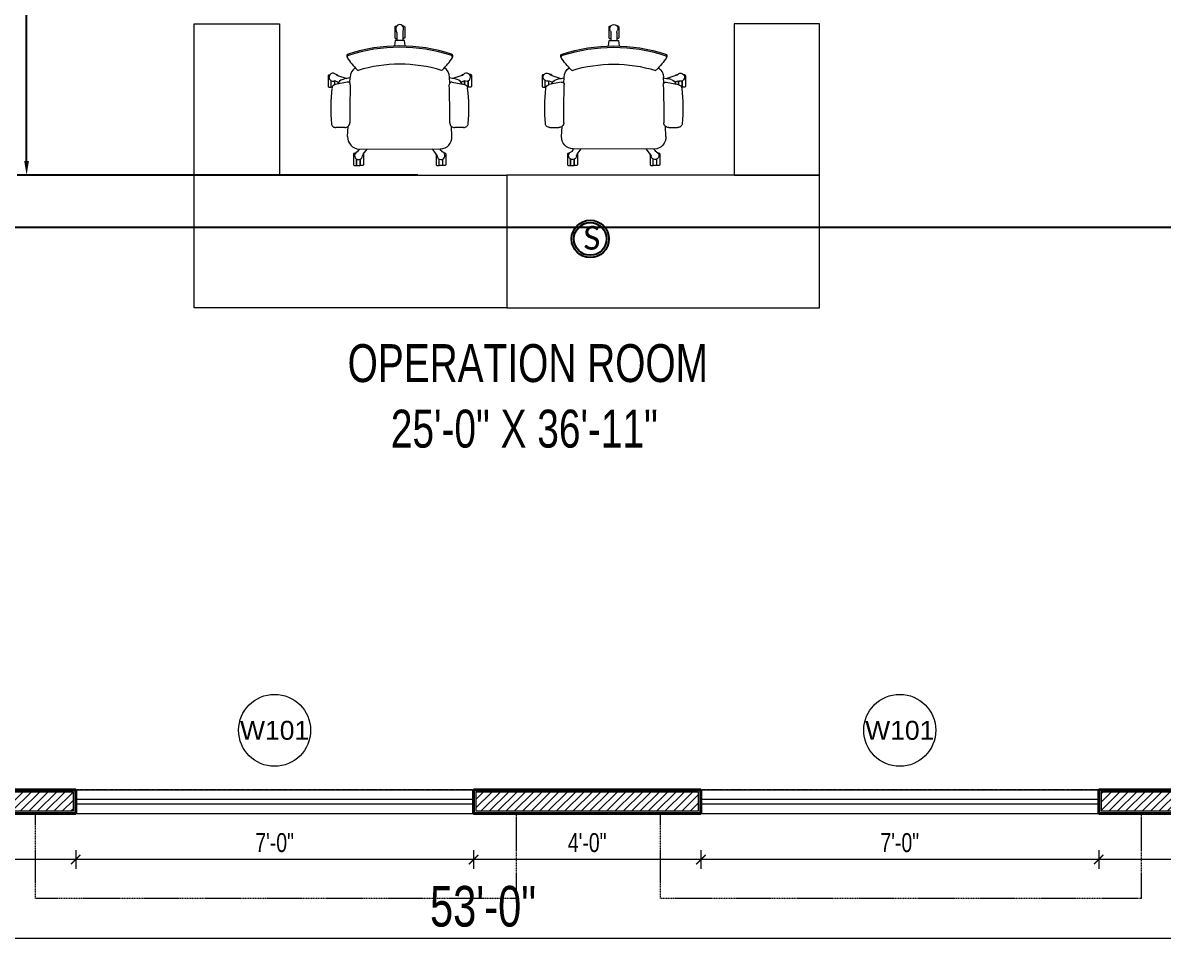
# Model space of a CAD drawing. Header units: inches. Extents: x 735 to 7643, y 526 to 1733.
# Drawn here: x 3100.3 to 3341.1, y 944.8 to 1141.1 of the extents above; entities that cross this region are included whole.
import ezdxf
from ezdxf.enums import TextEntityAlignment as Align

# ---------------------------------------------------------------- set-up
doc = ezdxf.new("R2010")
doc.units = ezdxf.units.IN
doc.header["$MEASUREMENT"] = 0
doc.linetypes.add('DASH', pattern=[0.35, 0.25, -0.1])
doc.linetypes.add('PHANTOMX2', pattern=[5, 2.5, -0.5, 0.5, -0.5, 0.5, -0.5])
for name, color, linetype, lineweight in [('Dimension', 22, 'Continuous', 13), ('Door & Window Dim', 5, 'Continuous', 15), ('Glass', 5, 'Continuous', 9), ('grid', 9, 'Continuous', 13), ('HACTH', 8, 'Continuous', 9), ('I-DOOR-IDEN-N', 7, 'Continuous', 15), ('ID-FURN', 7, 'Continuous', 15), ('Plaster Line', 5, 'Continuous', 15), ('Sunshed', 5, 'Continuous', 15), ('wall 05', 3, 'Continuous', 40), ('WINDOW', 140, 'Continuous', 9)]:
    doc.layers.add(name, color=color, linetype=linetype, lineweight=lineweight)
for name, color, linetype in [('FREE-TEXT', 7, 'Continuous'), ('smoke detector', 1, 'Continuous'), ('Text', 7, 'Continuous'), ('zone wiring', 5, 'Continuous')]:
    doc.layers.add(name, color=color, linetype=linetype)
doc.styles.add('Arial', font='arial.ttf')
doc.styles.get("Standard").update_dxf_attribs({"font": 'isocp3.shx'})
doc.styles.add('Swiss721', font='swisscl.ttf')
doc.dimstyles.new('DIM08', dxfattribs={"dimtxt": 8, "dimasz": 4, "dimexe": 4, "dimexo": 0, "dimgap": 3, "dimtad": 1, "dimdec": 1, "dimzin": 3, "dimdsep": 46, "dimlunit": 4, "dimtxsty": 'Swiss721', "dimblk": 'ARCHTICK', "dimcen": 0, "dimdle": 4, "dimclrd": 256, "dimclre": 256, "dimclrt": 256, "dimadec": 0, "dimazin": 0, "dimtfac": 1, "dimtdec": 1, "dimtofl": 0, "dimtmove": 0, "dimatfit": 3, "dimldrblk": 'ARCHTICK', "dimfxl": 4, "dimfxlon": 1, "dimtfill": 1, "dimtolj": 1, "dimtzin": 0, "dimlwd": 9, "dimlwe": 9, "dimarcsym": 0})
doc.dimstyles.get("Standard").update_dxf_attribs({"dimtxt": 2, "dimasz": 3, "dimexe": 2, "dimexo": 2, "dimgap": 1, "dimtad": 0, "dimtih": 1, "dimtoh": 1, "dimdec": 1, "dimzin": 0, "dimdsep": 46, "dimtxsty": 'Standard', "dimcen": 0, "dimclrd": 256, "dimclre": 256, "dimclrt": 256, "dimadec": 1, "dimazin": 0, "dimtfac": 1, "dimtdec": 1, "dimtofl": 0, "dimtmove": 0, "dimatfit": 3, "dimfxl": 1, "dimtolj": 1, "dimtzin": 0, "dimlwd": -1, "dimlwe": -1, "dimarcsym": 0})
pattern_1 = [(45, (-407583.7018, -240993.2976), (-0.8838834765, 0.8838834765), [])]

# ---------------------------------------------------------------- blocks, each defined once
blk = doc.blocks.new('_ArchTick')
at = {"color": 0, "linetype": 'ByBlock', "const_width": 0.15}
blk.add_lwpolyline([(-0.5, -0.5), (0.5, 0.5)], dxfattribs=at)
blk = doc.blocks.new('*D384')
at = {"layer": 'Defpoints', "color": 0, "transparency": 16777216}
for p in [(3327.48, 974.08), (3369.48, 974.08), (3327.48, 964.33)]:
    blk.add_point(p, dxfattribs=at)
at = {"layer": 'Dimension', "lineweight": 9, "transparency": 16777216}
for p, q in [((3327.48, 966.33), (3327.48, 962.33)), ((3369.48, 966.33), (3369.48, 962.33)), ((3371.48, 964.33), (3325.48, 964.33))]:
    blk.add_line(p, q, dxfattribs=at)
at = {"layer": 'Dimension', "lineweight": 9, "transparency": 16777216, "xscale": 2, "yscale": 2, "zscale": 2, "rotation": 180}
blk.add_blockref('_ArchTick', (3327.48, 964.33), dxfattribs=at)
at = {"layer": 'Dimension', "lineweight": 9, "transparency": 16777216, "xscale": 2, "yscale": 2, "zscale": 2}
blk.add_blockref('_ArchTick', (3369.48, 964.33), dxfattribs=at)
at = {"layer": 'Dimension', "transparency": 16777216, "insert": (3348.48, 967.88), "char_height": 4, "attachment_point": 5, "style": 'Swiss721', "bg_fill": 3, "box_fill_scale": 1.25, "bg_fill_color": 256, "bg_fill_true_color": 13158600, "bg_fill_transparency": 0}
blk.add_mtext('\\A1;3\'-6"', dxfattribs=at)
blk = doc.blocks.new('*D385')
at = {"layer": 'Defpoints', "color": 0, "transparency": 16777216}
for p in [(3243.48, 974.08), (3327.48, 974.08), (3243.48, 964.33)]:
    blk.add_point(p, dxfattribs=at)
at = {"layer": 'Door & Window Dim', "lineweight": 9, "transparency": 16777216}
for p, q in [((3243.48, 966.33), (3243.48, 962.33)), ((3327.48, 966.33), (3327.48, 962.33)), ((3329.48, 964.33), (3241.48, 964.33))]:
    blk.add_line(p, q, dxfattribs=at)
at = {"layer": 'Door & Window Dim', "lineweight": 9, "transparency": 16777216, "xscale": 2, "yscale": 2, "zscale": 2, "rotation": 180}
blk.add_blockref('_ArchTick', (3243.48, 964.33), dxfattribs=at)
at = {"layer": 'Door & Window Dim', "lineweight": 9, "transparency": 16777216, "xscale": 2, "yscale": 2, "zscale": 2}
blk.add_blockref('_ArchTick', (3327.48, 964.33), dxfattribs=at)
at = {"layer": 'Door & Window Dim', "transparency": 16777216, "insert": (3285.48, 967.88), "char_height": 4, "attachment_point": 5, "style": 'Swiss721', "bg_fill": 3, "box_fill_scale": 1.25, "bg_fill_color": 256, "bg_fill_true_color": 13158600, "bg_fill_transparency": 0}
blk.add_mtext('\\A1;7\'-0"', dxfattribs=at)
blk = doc.blocks.new('*D386')
at = {"layer": 'Defpoints', "color": 0, "transparency": 16777216}
for p in [(3195.48, 974.08), (3243.48, 974.08), (3195.48, 964.33)]:
    blk.add_point(p, dxfattribs=at)
at = {"layer": 'Dimension', "lineweight": 9, "transparency": 16777216}
for p, q in [((3195.48, 966.33), (3195.48, 962.33)), ((3243.48, 966.33), (3243.48, 962.33)), ((3245.48, 964.33), (3193.48, 964.33))]:
    blk.add_line(p, q, dxfattribs=at)
at = {"layer": 'Dimension', "lineweight": 9, "transparency": 16777216, "xscale": 2, "yscale": 2, "zscale": 2, "rotation": 180}
blk.add_blockref('_ArchTick', (3195.48, 964.33), dxfattribs=at)
at = {"layer": 'Dimension', "lineweight": 9, "transparency": 16777216, "xscale": 2, "yscale": 2, "zscale": 2}
blk.add_blockref('_ArchTick', (3243.48, 964.33), dxfattribs=at)
at = {"layer": 'Dimension', "transparency": 16777216, "insert": (3219.48, 967.88), "char_height": 4, "attachment_point": 5, "style": 'Swiss721', "bg_fill": 3, "box_fill_scale": 1.25, "bg_fill_color": 256, "bg_fill_true_color": 13158600, "bg_fill_transparency": 0}
blk.add_mtext('\\A1;4\'-0"', dxfattribs=at)
blk = doc.blocks.new('*D387')
at = {"layer": 'Defpoints', "color": 0, "transparency": 16777216}
for p in [(3111.48, 974.08), (3195.48, 974.08), (3111.48, 964.33)]:
    blk.add_point(p, dxfattribs=at)
at = {"layer": 'Door & Window Dim', "lineweight": 9, "transparency": 16777216}
for p, q in [((3111.48, 966.33), (3111.48, 962.33)), ((3195.48, 966.33), (3195.48, 962.33)), ((3197.48, 964.33), (3109.48, 964.33))]:
    blk.add_line(p, q, dxfattribs=at)
at = {"layer": 'Door & Window Dim', "lineweight": 9, "transparency": 16777216, "xscale": 2, "yscale": 2, "zscale": 2, "rotation": 180}
blk.add_blockref('_ArchTick', (3111.48, 964.33), dxfattribs=at)
at = {"layer": 'Door & Window Dim', "lineweight": 9, "transparency": 16777216, "xscale": 2, "yscale": 2, "zscale": 2}
blk.add_blockref('_ArchTick', (3195.48, 964.33), dxfattribs=at)
at = {"layer": 'Door & Window Dim', "transparency": 16777216, "insert": (3153.48, 967.88), "char_height": 4, "attachment_point": 5, "style": 'Swiss721', "bg_fill": 3, "box_fill_scale": 1.25, "bg_fill_color": 256, "bg_fill_true_color": 13158600, "bg_fill_transparency": 0}
blk.add_mtext('\\A1;7\'-0"', dxfattribs=at)
blk = doc.blocks.new('*D388')
at = {"layer": 'Defpoints', "color": 0, "transparency": 16777216}
for p in [(3069.48, 974.08), (3111.48, 974.08), (3069.48, 964.33)]:
    blk.add_point(p, dxfattribs=at)
at = {"layer": 'Dimension', "lineweight": 9, "transparency": 16777216}
for p, q in [((3069.48, 966.33), (3069.48, 962.33)), ((3111.48, 966.33), (3111.48, 962.33)), ((3113.48, 964.33), (3067.48, 964.33))]:
    blk.add_line(p, q, dxfattribs=at)
at = {"layer": 'Dimension', "lineweight": 9, "transparency": 16777216, "xscale": 2, "yscale": 2, "zscale": 2, "rotation": 180}
blk.add_blockref('_ArchTick', (3069.48, 964.33), dxfattribs=at)
at = {"layer": 'Dimension', "lineweight": 9, "transparency": 16777216, "xscale": 2, "yscale": 2, "zscale": 2}
blk.add_blockref('_ArchTick', (3111.48, 964.33), dxfattribs=at)
at = {"layer": 'Dimension', "transparency": 16777216, "insert": (3090.48, 967.88), "char_height": 4, "attachment_point": 5, "style": 'Swiss721', "bg_fill": 3, "box_fill_scale": 1.25, "bg_fill_color": 256, "bg_fill_true_color": 13158600, "bg_fill_transparency": 0}
blk.add_mtext('\\A1;3\'-6"', dxfattribs=at)
blk = doc.blocks.new('*D172')
at = {"layer": 'Defpoints', "color": 0, "transparency": 16777216}
for p in [(2879.48, 974.08), (3515.48, 974.08), (3515.48, 947.75)]:
    blk.add_point(p, dxfattribs=at)
at = {"layer": 'Dimension', "lineweight": 9, "transparency": 16777216}
for p, q in [((2879.48, 950.75), (2879.48, 944.75)), ((3515.48, 950.75), (3515.48, 944.75)), ((2876.48, 947.75), (3518.48, 947.75))]:
    blk.add_line(p, q, dxfattribs=at)
at = {"layer": 'Dimension', "lineweight": 9, "transparency": 16777216, "xscale": 3, "yscale": 3, "zscale": 3, "rotation": 180}
blk.add_blockref('_ArchTick', (2879.48, 947.75), dxfattribs=at)
at = {"layer": 'Dimension', "lineweight": 9, "transparency": 16777216, "xscale": 3, "yscale": 3, "zscale": 3}
blk.add_blockref('_ArchTick', (3515.48, 947.75), dxfattribs=at)
at = {"layer": 'Dimension', "transparency": 16777216, "insert": (3197.48, 954.4), "char_height": 6, "attachment_point": 5, "style": 'Swiss721', "bg_fill": 3, "box_fill_scale": 1.25, "bg_fill_color": 256, "bg_fill_true_color": 13158600, "bg_fill_transparency": 0}
blk.add_mtext('\\A1;{\\H1.4286x;53\'-0"}', dxfattribs=at)
blk = doc.blocks.new('ch-1')
at = {"layer": 'ID-FURN', "color": 252, "lineweight": 13}
for p, q in [((300.3, 344.5), (296.8, 340.7)), ((296.8, 340.7), (296.8, 331)), ((296.8, 331), (297.8, 330)), ((297.8, 330), (328.3, 330)), ((297.8, 329), (297.8, 324.4)), ((297.8, 329), (327.8, 329)), ((353.2, 344.5), (300.3, 344.5)), ((356.8, 340.7), (353.2, 344.5)), ((356.8, 340.7), (356.8, 336.1)), ((308.6, 312.4), (326.6, 312.4)), ((308.9, 311.3), (326.5, 311.3)), ((322.2, 296.8), (316, 296.8)), ((325.7, 307.1), (321.2, 293.8)), ((352.6, 298.3), (338.8, 254.6)), ((353.2, 296.8), (352.1, 296.8)), ((356.8, 300.6), (353.2, 296.8)), ((356.8, 300.6), (356.8, 305.2)), ((-76.1, 221.9), (-79.7, 218.1)), ((-23.3, 221.9), (-76.1, 221.9)), ((-19.7, 218.1), (-23.3, 221.9)), ((-79.7, 218.1), (-79.7, 208.4)), ((-79.7, 208.4), (-78.7, 207.4)), ((-79.7, 187.7), (-78.7, 188.7)), ((-79.7, 178), (-79.7, 187.7)), ((-76.1, 174.2), (-79.7, 178)), ((-78.7, 207.4), (-48.2, 207.4)), ((-78.7, 206.3), (-78.7, 189.7)), ((-78.7, 206.3), (-48.7, 206.3)), ((-78.7, 189.7), (-48.7, 189.7)), ((-78.7, 188.7), (-48.2, 188.7)), ((-22.8, 174.2), (-76.1, 174.2)), ((-24.5, 175.5), (0, 157.3)), ((-19.7, 218.1), (-19.7, 213)), ((559, 14.7), (520.5, 15)), ((533.3, 24.3), (529.8, 20.5)), ((529.8, 20.5), (529.8, 14.9)), ((586.2, 24.3), (533.3, 24.3)), ((589.8, 20.5), (586.2, 24.3)), ((589.8, 20.5), (589.8, 16)), ((559, -13.7), (520.5, -14)), ((529.8, -19.6), (529.8, -13.9)), ((533.3, -23.4), (529.8, -19.6)), ((586.2, -23.4), (533.3, -23.4)), ((589.8, -19.6), (586.2, -23.4)), ((589.8, -19.6), (589.8, -15)), ((-24.5, -175), (0, -156.8)), ((-76.1, -173.7), (-79.7, -177.5)), ((-79.7, -177.5), (-79.7, -187.2)), ((-79.7, -187.2), (-78.7, -188.2)), ((-79.7, -207.9), (-78.7, -206.9)), ((-79.7, -217.6), (-79.7, -207.9)), ((-76.1, -221.4), (-79.7, -217.6)), ((-78.7, -188.2), (-48.2, -188.2)), ((-78.7, -189.2), (-48.7, -189.2)), ((-78.7, -205.8), (-78.7, -189.2)), ((-78.7, -205.8), (-48.7, -205.8)), ((-78.7, -206.9), (-48.2, -206.9)), ((-22.8, -173.7), (-76.1, -173.7)), ((-19.7, -217.6), (-23.3, -221.4)), ((-19.7, -217.6), (-19.7, -212.6)), ((-7.9, -197.9), (0, -192.2)), ((-23.3, -221.4), (-76.1, -221.4)), ((352.6, -297.8), (338.8, -254.1)), ((297.8, -328.5), (297.8, -323.9)), ((308.6, -311.9), (326.6, -311.9)), ((308.9, -310.8), (326.5, -310.8)), ((322.2, -296.3), (316, -296.3)), ((325.7, -306.6), (321.2, -293.4)), ((353.2, -296.3), (352.1, -296.3)), ((356.8, -300.1), (353.2, -296.3)), ((356.8, -300.1), (356.8, -304.7)), ((296.8, -330.5), (297.8, -329.5)), ((296.8, -340.2), (296.8, -330.5)), ((300.3, -344), (296.8, -340.2)), ((297.8, -328.5), (327.8, -328.5)), ((297.8, -329.5), (328.3, -329.5)), ((353.2, -344), (300.3, -344)), ((356.8, -340.2), (353.2, -344)), ((356.8, -340.2), (356.8, -335.7))]:
    blk.add_line(p, q, dxfattribs=at)
at = {"layer": 'ID-FURN', "color": 252}
for p, q in [((103.8, 264.3), (103.4, 306.4)), ((334.1, 275.2), (336.4, 265.8)), ((59.4, 250.7), (108.5, 248.6)), ((315.6, 239.8), (344.3, 238.6)), ((-7.9, 198.4), (0, 192.7)), ((0, 195.9), (0, -195.9)), ((59.4, -250.2), (108.5, -248.1)), ((103.4, -305.9), (103.8, -263.8)), ((315.6, -239.4), (344.3, -238.1)), ((334.1, -274.7), (336.4, -265.3))]:
    blk.add_line(p, q, dxfattribs=at)
for points in [[(320.9, 252), (309.1, 310.4)], [(320.9, -251.5), (309.1, -309.9)]]:
    blk.add_lwpolyline(points, dxfattribs=at)
at = {"layer": 'ID-FURN', "color": 252, "lineweight": 13}
blk.add_lwpolyline([(494.6, -25.6), (520.5, -21.8), (520.5, 22.3), (494.6, 26.1)], dxfattribs=at)
at = {"layer": 'ID-FURN', "color": 252}
for centre, radius, start, end in [((123.4, 308.5), 20.1, 95.0446, 186.0128), ((193.8, -510.8), 842.5, 83.3556, 94.9128), ((290, 306.5), 19.6, 11.3923, 86.0755), ((303.1, 267.6), 31.9, 13.7582, 74.5871), ((57, 193.7), 57, 87.5809, 177.8265), ((125.9, 262.4), 22.2, 175.0498, 270.9397), ((147, -5274.9), 5515.2, 88.3219, 90.2152), ((309, 250), 12.1, 267.6468, 9.6188), ((109.5, 210.3), 233.5, 7.127, 13.7582), ((341.6, 178.9), 59.8, 36.272, 87.3972), ((596.7, 1.2), 296.9, 122.0525, 136.7624), ((445.4, 243.8), 11.1, 21.1039, 124.6268), ((439.4, 241.8), 11.1, 21.1039, 91.3806), ((-305.9, 0.2), 794.5, 341.9963, 18.0037), ((-305.9, 0.2), 800.8, 341.9963, 18.0037), ((391.5, 194.2), 15.3, 136.9683, 155.6038), ((-286, 0.2), 693.1, 343.2048, 16.7952), ((57, -193.2), 57, 182.1735, 272.4191), ((341.6, -178.9), 59.8, 272.6028, 324.0692), ((391.5, -193.7), 15.3, 204.3962, 223.0317), ((596.7, -0.8), 296.9, 223.2376, 237.9475), ((125.9, -261.9), 22.2, 89.0603, 184.9502), ((147, 5275.4), 5515.2, 269.7848, 271.6781), ((309, -249.5), 12.1, 350.3812, 92.3532), ((109.5, -209.8), 233.5, 346.2418, 352.873), ((439.4, -241.3), 11.1, 268.6194, 338.8961), ((445.4, -243.3), 11.1, 235.3732, 338.8961), ((123.4, -308), 20.1, 173.9872, 264.9554), ((193.8, 511.3), 842.5, 265.0872, 276.6444), ((290, -306), 19.6, 273.9245, 348.6077), ((303.1, -267.1), 31.9, 285.413, 346.2418)]:
    blk.add_arc(centre, radius, start, end, dxfattribs=at)
at = {"layer": 'ID-FURN', "color": 252, "lineweight": 13}
for centre, radius, start, end in [((345, 320.7), 19.1, 310.5325, 193.4675), ((306.6, 313.2), 20, 342.2096, 8.7154), ((371.6, 292), 20, 135.2846, 161.7905), ((-31.5, 198), 19.1, 22.5325, 265.4675), ((-36.3, 159.2), 20, 54.2096, 80.7154), ((3.9, 214.5), 20, 207.2846, 233.7904), ((559, 34.7), 20, 270.2096, 296.7154), ((577.9, 0.5), 19.1, 238.5325, 121.4675), ((559, -33.7), 20, 63.2846, 89.7905), ((-31.5, -197.5), 19.1, 94.5325, 337.4675), ((-36.3, -158.7), 20, 279.2846, 305.7904), ((3.9, -214), 20, 126.2096, 152.7154), ((306.6, -312.7), 20, 351.2846, 17.7904), ((345, -320.2), 19.1, 166.5325, 49.4675), ((371.6, -291.5), 20, 198.2096, 224.7154)]:
    blk.add_arc(centre, radius, start, end, dxfattribs=at)
blk = doc.blocks.new('tr')
at = {"layer": 'Plaster Line'}
for p, q in [((143968.45, 171283.63), (143927.45, 171283.63)), ((143927.45, 171283.63), (143927.45, 171279.63)), ((143968.45, 171279.63), (143968.45, 171283.63)), ((144100.45, 171283.63), (144053.45, 171283.63)), ((144053.45, 171283.63), (144053.45, 171279.63)), ((144100.45, 171279.63), (144100.45, 171283.63)), ((144226.45, 171283.63), (144185.45, 171283.63)), ((144185.45, 171283.63), (144185.45, 171279.63)), ((144226.45, 171279.63), (144226.45, 171283.63)), ((143927.45, 171279.63), (143968.45, 171279.63)), ((144053.45, 171279.63), (144100.45, 171279.63)), ((144185.45, 171279.63), (144226.45, 171279.63))]:
    blk.add_line(p, q, dxfattribs=at)
blk = doc.blocks.new('qm')
at = {"layer": 'wall 05'}
for p, q in [((143968.95, 171284.13), (143926.95, 171284.13)), ((143926.95, 171284.13), (143926.95, 171279.13)), ((143968.95, 171279.13), (143968.95, 171284.13)), ((144100.95, 171284.13), (144052.95, 171284.13)), ((144052.95, 171284.13), (144052.95, 171279.13)), ((144100.95, 171279.13), (144100.95, 171284.13)), ((144226.95, 171284.13), (144184.95, 171284.13)), ((144184.95, 171284.13), (144184.95, 171279.13)), ((144226.95, 171279.13), (144226.95, 171284.13)), ((143926.95, 171279.13), (143968.95, 171279.13)), ((144052.95, 171279.13), (144100.95, 171279.13)), ((144184.95, 171279.13), (144226.95, 171279.13))]:
    blk.add_line(p, q, dxfattribs=at)
blk = doc.blocks.new('wall&door')
at = {"color": 0, "linetype": 'ByBlock', "lineweight": -2}
blk.add_circle((0, 0), 3.039, dxfattribs=at)
at = {"color": 0, "linetype": 'ByBlock', "lineweight": -2, "ltscale": 25.4, "style": 'Arial'}
blk.add_attdef('PT1', text='', height=1.6, dxfattribs=at).set_placement((0, 0), align=Align.MIDDLE_CENTER)
blk = doc.blocks.new('smoke detector')
at = {"layer": 'smoke detector'}
for radius in [3.95, 3.45]:
    blk.add_circle((331.62, 4109.64), radius, dxfattribs=at)
at = {"layer": 'smoke detector', "insert": (330.17, 4112.38), "char_height": 5, "attachment_point": 1}
blk.add_mtext_dynamic_manual_height_columns('{\\fCalibri|b0|i0|c0|p34;S}', width=5, gutter_width=1, heights=[0], dxfattribs=at)
blk = doc.blocks.new('*D508')
at = {"layer": 'Defpoints', "color": 0, "transparency": 16777216}
for p in [(3185.73, 1422.08), (3101.11, 1108.88), (3185.73, 1108.88)]:
    blk.add_point(p, dxfattribs=at)
at = {"layer": 'FREE-TEXT', "transparency": 16777216}
for p, q in [((3183.73, 1422.08), (3099.11, 1422.08)), ((3101.11, 1419.08), (3101.11, 1287.86)), ((3101.11, 1111.88), (3101.11, 1243.1)), ((3183.73, 1108.88), (3099.11, 1108.88))]:
    blk.add_line(p, q, dxfattribs=at)
for points in [[(3100.61, 1419.08), (3101.61, 1419.08), (3101.11, 1422.08)], [(3100.61, 1111.88), (3101.61, 1111.88), (3101.11, 1108.88)]]:
    blk.add_solid(points, dxfattribs=at)
at = {"layer": 'FREE-TEXT', "transparency": 16777216, "insert": (3101.11, 1265.48), "char_height": 10, "attachment_point": 5, "rotation": 90}
blk.add_mtext('\\A1;26\'-1.2"', dxfattribs=at)

msp = doc.modelspace()

# ---------------------------------------------------------------- linework, layer by layer
at = {"layer": 'Glass', "ltscale": 10}
for points in [[(3111.48, 977.08), (3195.48, 977.08)], [(3111.48, 976.08), (3195.48, 976.08)], [(3243.48, 977.08), (3327.48, 977.08)], [(3243.48, 976.08), (3327.48, 976.08)]]:
    msp.add_lwpolyline(points, dxfattribs=at)
at = {"layer": 'grid', "linetype": 'PHANTOMX2', "ltscale": 0.2}
msp.add_line((3562.15, 979.08), (2835.36, 979.08), dxfattribs=at)
at = {"layer": 'ID-FURN'}
for points in [[(3154.5, 1108.88), (3136.5, 1108.88), (3136.5, 1140.88), (3154.5, 1140.88)], [(3250.5, 1108.88), (3268.5, 1108.88), (3268.5, 1140.88), (3250.5, 1140.88)], [(3202.5, 1080.88), (3136.5, 1080.88), (3136.5, 1108.88), (3202.5, 1108.88)], [(3202.5, 1080.88), (3268.5, 1080.88), (3268.5, 1108.88), (3202.5, 1108.88)]]:
    msp.add_lwpolyline(points, close=True, dxfattribs=at)
at = {"layer": 'WINDOW', "linetype": 'Continuous', "ltscale": 10}
for points in [[(3111.48, 979.08), (3195.48, 979.08)], [(3243.48, 979.08), (3327.48, 979.08)], [(3111.48, 974.08), (3195.48, 974.08)], [(3243.48, 974.08), (3327.48, 974.08)]]:
    msp.add_lwpolyline(points, dxfattribs=at)
at = {"layer": 'zone wiring', "color": 30}
msp.add_line((3374.48, 1097.84), (3061.84, 1097.84), dxfattribs=at)

# ---------------------------------------------------------------- block references
at = {"layer": 'I-DOOR-IDEN-N'}
ref = msp.add_blockref('wall&door', (3153.48, 991.62), dxfattribs=dict(at, xscale=2.5, yscale=2.5, zscale=2.5))
ref.add_attrib('PT1', 'W101', dxfattribs={"layer": '0', "color": 7, "linetype": 'ByBlock', "lineweight": -2, "ltscale": 25.4, "height": 4, "style": 'Arial'}).set_placement((3153.48, 991.62), align=Align.MIDDLE_CENTER)
ref = msp.add_blockref('wall&door', (3285.48, 991.62), dxfattribs=dict(at, xscale=2.5, yscale=2.5, zscale=2.5))
ref.add_attrib('PT1', 'W101', dxfattribs={"layer": '0', "color": 7, "linetype": 'ByBlock', "lineweight": -2, "ltscale": 25.4, "height": 4, "style": 'Arial'}).set_placement((3285.48, 991.62), align=Align.MIDDLE_CENTER)
at = {"layer": 'ID-FURN'}
for p, xscale, yscale, zscale, rotation in [((3179.92, 1114.41), 0.04399999993534651, 0.04399999993534651, 0.04399999993534651, 90.01284131969312), ((3225.08, 1114.41), -0.04399999993534651, 0.04400000005261973, 0.044, 269.9871586803068)]:
    msp.add_blockref('ch-1', p, dxfattribs=dict(at, xscale=xscale, yscale=yscale, zscale=zscale, rotation=rotation))
at = {"layer": 'smoke detector'}
msp.add_blockref('smoke detector', (2888.51, -3014.23), dxfattribs=at)

# ---------------------------------------------------------------- texts
at = {"layer": 'Text', "style": 'Swiss721'}
msp.add_text('OPERATION ROOM', height=8, dxfattribs=at).set_placement((3206.94, 1069.19), align=Align.MIDDLE)
at = {"layer": 'Text', "insert": (3206.21, 1059.34), "char_height": 8, "width": 62.6303, "attachment_point": 2, "style": 'Swiss721'}
msp.add_mtext('\\A1;25\'-0" X 36\'-11"', dxfattribs=at)

# ---------------------------------------------------------------- dimensions: what is measured, and where the dimension line sits
at = {"layer": 'FREE-TEXT'}
dim = msp.add_linear_dim(base=(3101.11, 1108.88), p1=(3185.73, 1422.08), p2=(3185.73, 1108.88), angle=90, dimstyle='Standard', override={"dimtxt": 10, "dimtih": 0, "dimtoh": 0, "dimlunit": 3}, dxfattribs=at)
dim.commit()
dim.dimension.update_dxf_attribs({"geometry": '*D508', "text_midpoint": (3101.11, 1265.48)})

# ---------------------------------------------------------------- next in the draw order: dimensions: what is measured, and where the dimension line sits
at = {"layer": 'Dimension'}
dim = msp.add_linear_dim(base=(3327.48, 964.33), p1=(3369.48, 974.08), p2=(3327.48, 974.08), dimstyle='DIM08', override={"dimscale": 0.5, "dimarcsym": 2}, dxfattribs=at)
dim.commit()
dim.dimension.update_dxf_attribs({"geometry": '*D384', "text_midpoint": (3348.48, 967.88)})

# ---------------------------------------------------------------- next in the draw order: dimensions: what is measured, and where the dimension line sits
at = {"layer": 'Door & Window Dim'}
dim = msp.add_linear_dim(base=(3243.48, 964.33), p1=(3327.48, 974.08), p2=(3243.48, 974.08), dimstyle='DIM08', override={"dimscale": 0.5, "dimarcsym": 2}, dxfattribs=at)
dim.commit()
dim.dimension.update_dxf_attribs({"geometry": '*D385', "text_midpoint": (3285.48, 967.88)})

# ---------------------------------------------------------------- next in the draw order: dimensions: what is measured, and where the dimension line sits
at = {"layer": 'Dimension'}
dim = msp.add_linear_dim(base=(3195.48, 964.33), p1=(3243.48, 974.08), p2=(3195.48, 974.08), dimstyle='DIM08', override={"dimscale": 0.5, "dimarcsym": 2}, dxfattribs=at)
dim.commit()
dim.dimension.update_dxf_attribs({"geometry": '*D386', "text_midpoint": (3219.48, 967.88)})

# ---------------------------------------------------------------- next in the draw order: dimensions: what is measured, and where the dimension line sits
at = {"layer": 'Door & Window Dim'}
dim = msp.add_linear_dim(base=(3111.48, 964.33), p1=(3195.48, 974.08), p2=(3111.48, 974.08), dimstyle='DIM08', override={"dimscale": 0.5, "dimarcsym": 2}, dxfattribs=at)
dim.commit()
dim.dimension.update_dxf_attribs({"geometry": '*D387', "text_midpoint": (3153.48, 967.88)})

# ---------------------------------------------------------------- next in the draw order: dimensions: what is measured, and where the dimension line sits
at = {"layer": 'Dimension'}
dim = msp.add_linear_dim(base=(3069.48, 964.33), p1=(3111.48, 974.08), p2=(3069.48, 974.08), dimstyle='DIM08', override={"dimscale": 0.5, "dimarcsym": 2}, dxfattribs=at)
dim.commit()
dim.dimension.update_dxf_attribs({"geometry": '*D388', "text_midpoint": (3090.48, 967.88)})

# ---------------------------------------------------------------- next in the draw order: dimensions: what is measured, and where the dimension line sits
dim = msp.add_linear_dim(base=(3515.48, 947.75), p1=(2879.48, 974.08), p2=(3515.48, 974.08), text='{\\H1.4286x;<>}', dimstyle='DIM08', override={"dimscale": 0.75, "dimarcsym": 2}, dxfattribs=at)
dim.commit()
dim.dimension.update_dxf_attribs({"geometry": '*D172', "text_midpoint": (3197.48, 954.4)})

# ---------------------------------------------------------------- next in the draw order: hatches: boundary and pattern name
at = {"layer": 'HACTH'}
h = msp.add_hatch(dxfattribs=at)
h.set_pattern_fill('ANSI31', color=256, scale=10, style=0)
h.set_pattern_definition(pattern_1)
h.paths.add_polyline_path([(3195.98, 978.58), (3195.98, 974.58), (3242.98, 974.58), (3242.98, 978.58)])
h.paths.add_polyline_path([(3368.98, 974.58), (3368.98, 978.58), (3327.98, 978.58), (3327.98, 974.58)])
h.paths.add_polyline_path([(3383.98, 978.58), (3383.98, 974.58), (3406.02, 974.58), (3406.02, 978.58)])
h.paths.add_polyline_path([(3502.98, 974.58), (3502.98, 978.58), (3479.02, 978.58), (3479.02, 974.58)])
h.paths.add_polyline_path([(3510.98, 986.58), (3514.98, 986.58), (3514.98, 1014.58), (3510.98, 1014.58)])
h.paths.add_polyline_path([(3514.98, 1098.58), (3510.98, 1098.58), (3510.98, 1087.58), (3514.98, 1087.58)])
h.paths.add_polyline_path([(3510.98, 1111.58), (3514.98, 1111.58), (3514.98, 1201.58), (3510.98, 1201.58)])
h.paths.add_polyline_path([(3369.98, 1063.58), (3373.98, 1063.58), (3373.98, 1164.58), (3437.98, 1164.58), (3437.98, 1168.58), (3373.98, 1168.58), (3373.98, 1213.58), (3369.98, 1213.58)])
h = msp.add_hatch(dxfattribs=at)
h.set_pattern_fill('ANSI31', color=256, scale=10, style=0)
h.set_pattern_definition(pattern_1)
h.paths.add_polyline_path([(2879.98, 1102.08), (2883.98, 1102.08), (2883.98, 1175.08), (2879.98, 1175.08)])
h.paths.add_polyline_path([(2879.98, 986.58), (2883.98, 986.58), (2883.98, 1029.08), (2879.98, 1029.08)])
h.paths.add_polyline_path([(2891.98, 978.58), (2891.98, 974.58), (2937.98, 974.58), (2937.98, 978.58)])
h.paths.add_polyline_path([(3010.98, 978.58), (3010.98, 974.58), (3054.98, 974.58), (3054.98, 978.58)])
h.paths.add_polyline_path([(3069.98, 978.58), (3069.98, 974.58), (3110.98, 974.58), (3110.98, 978.58)])
h.paths.add_polyline_path([(3064.98, 988.58), (3068.98, 988.58), (3068.98, 1047.08), (3064.98, 1047.08)])
h.paths.add_polyline_path([(3064.98, 1120.08), (3068.98, 1120.08), (3068.98, 1168.58), (3064.98, 1168.58)])

# ---------------------------------------------------------------- next in the draw order: linework, layer by layer
at = {"layer": 'Sunshed', "linetype": 'DASH'}
for points in [[(3195.48, 974.08), (3204.48, 974.08), (3204.48, 956.08), (3102.98, 956.08), (3102.98, 956.08), (3102.98, 974.08), (3111.48, 974.08)], [(3327.48, 974.08), (3336.48, 974.08), (3336.48, 956.08), (3234.98, 956.08), (3234.98, 956.08), (3234.98, 974.08), (3243.48, 974.08)]]:
    msp.add_lwpolyline(points, dxfattribs=at)

# ---------------------------------------------------------------- next in the draw order: block references
at = {"layer": 'HACTH'}
for name in ['qm', 'tr']:
    msp.add_blockref(name, (-140857.47, -170305.05), dxfattribs=at)

doc.saveas('drawing.dxf')
